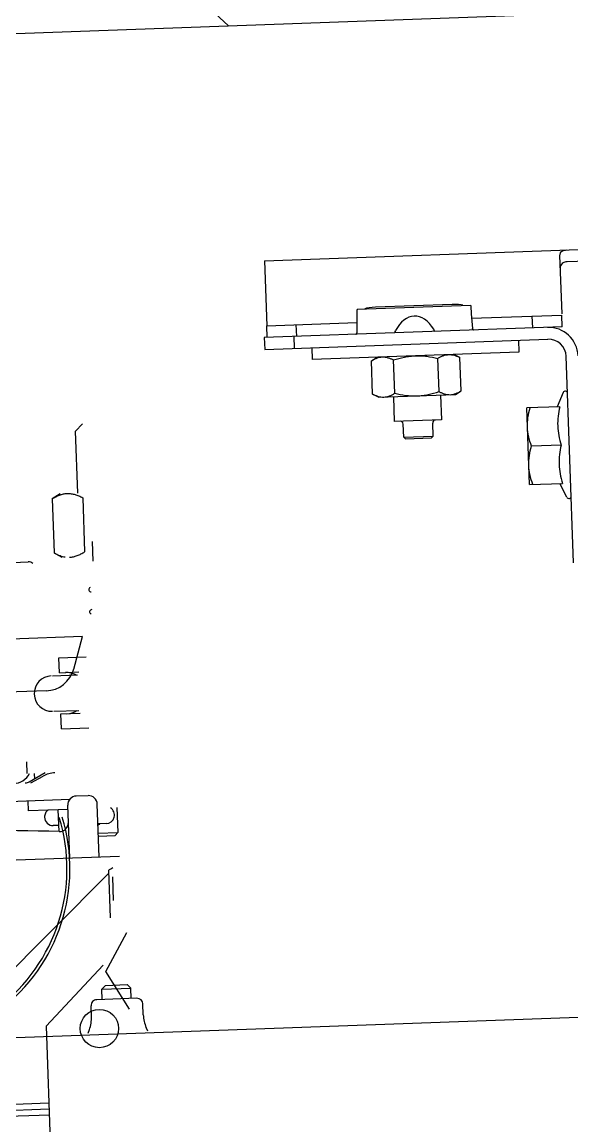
# Model space of a CAD drawing. Header units: millimetres. Extents: x 8884 to 18446, y 10737 to 16556.
# Drawn here: x 11190.3 to 11194.96, y 15456.81 to 15466.16 of the extents above; entities that cross this region are included whole.
import ezdxf

# ---------------------------------------------------------------- set-up
doc = ezdxf.new("R2010")
doc.units = ezdxf.units.MM
for name, color, linetype in [('05_CONCRETE', 2, 'Continuous'), ('05_HATCH CONCRETE', 252, 'Continuous'), ('ENSAMBLES', 7, 'Continuous'), ('ZMATERIEL', 7, 'Continuous')]:
    doc.layers.add(name, color=color, linetype=linetype)

msp = doc.modelspace()

# ---------------------------------------------------------------- linework, layer by layer
at = {"color": 252, "linetype": 'Continuous'}
for p, q in [((11190.7521, 15462.6935, 84.487), (11190.8099, 15462.7556, 84.487)), ((11190.771, 15462.1689, 84.487), (11190.7521, 15462.6935, 84.487)), ((11190.6211, 15462.1635, 84.487), (11190.553, 15462.1208, 84.487)), ((11190.553, 15462.1208, 84.487), (11190.5695, 15461.6615, 84.487)), ((11190.8126, 15462.1301, 84.487), (11190.8291, 15461.6708, 84.487)), ((11190.9005, 15461.5911, 84.487), (11190.8945, 15461.758, 84.487)), ((11190.0719, 15461.5758, 84.487), (11190.3517, 15461.5859, 84.487)), ((11190.5695, 15461.6615, 84.487), (11190.6367, 15461.6258, 84.487)), ((11190.8097, 15460.9545, 84.487), (11190.2031, 15460.9326, 84.487)), ((11190.736, 15460.6785, 84.487), (11190.8097, 15460.9545, 84.487)), ((11190.6111, 15460.7722, 84.487), (11190.8416, 15460.7805, 84.487)), ((11190.6156, 15460.6473, 84.487), (11190.6111, 15460.7722, 84.487)), ((11190.6156, 15460.6473, 84.487), (11190.7784, 15460.6531, 84.487)), ((11190.5575, 15460.6202, 84.487), (11190.7698, 15460.6278, 84.487)), ((11190.5035, 15460.4932, 84.487), (11189.6266, 15460.4616, 84.487)), ((11190.5682, 15460.3204, 84.487), (11190.7806, 15460.328, 84.487)), ((11190.6282, 15460.2975, 84.487), (11190.791, 15460.3034, 84.487)), ((11190.6327, 15460.1726, 84.487), (11190.6282, 15460.2975, 84.487)), ((11190.6327, 15460.1726, 84.487), (11190.8632, 15460.1809, 84.487)), ((11190.3422, 15459.7919, 84.487), (11190.3386, 15459.8918, 84.487)), ((11190.4958, 15459.7974, 84.487), (11190.3579, 15459.7197, 84.487)), ((11190.3724, 15459.7154, 84.487), (11190.4765, 15459.7712, 84.487)), ((11190.3725, 15459.7129, 84.487), (11190.3724, 15459.7154, 84.487)), ((11190.4011, 15459.794, 84.487), (11190.4029, 15459.7451, 84.487)), ((11190.1895, 15459.5563, 84.487), (11190.7041, 15459.5748, 84.487)), ((11190.3535, 15459.4771, 84.487), (11190.3504, 15459.5621, 84.487)), ((11190.6873, 15459.4891, 84.487), (11190.3535, 15459.4771, 84.487)), ((11190.6033, 15459.4861, 84.487), (11190.61, 15459.3015, 84.487)), ((11191.103, 15459.5041, 84.487), (11191.1105, 15459.2942, 84.487)), ((11190.6081, 15459.3537, 84.487), (11190.5628, 15459.352, 84.487)), ((11191.0122, 15459.3682, 84.487), (11190.9419, 15459.3657, 84.487)), ((11190.9446, 15459.2882, 84.487), (11191.1105, 15459.2942, 84.487)), ((11190.9455, 15459.2632, 84.487), (11191.0865, 15459.2683, 84.487)), ((11191.1105, 15459.2942, 84.487), (11191.0865, 15459.2683, 84.487)), ((11191.125, 15459.0896, 84.487), (11185.8053, 15458.8983, 84.487)), ((11191.0311, 15458.9724, 84.487), (11191.0455, 15458.5714, 84.487)), ((11189.5592, 15457.4673, 84.487), (11191.0321, 15458.9445, 84.487)), ((11189.8374, 15457.5423, 84.487), (11227.2033, 15458.8861, 84.487)), ((11191.0646, 15458.9173, 84.487), (11191.0718, 15458.7174, 84.487)), ((11191.0091, 15458.1148, 84.487), (11191.1849, 15458.4463, 84.487)), ((11191.2083, 15457.7967, 84.487), (11191.0091, 15458.1148, 84.487)), ((11191.0055, 15457.9981, 84.487), (11190.9754, 15457.9658, 84.487)), ((11190.9754, 15457.9658, 84.487), (11191.2203, 15457.9746, 84.487)), ((11190.9786, 15457.878, 84.487), (11190.9754, 15457.9658, 84.487)), ((11191.0055, 15457.9981, 84.487), (11191.188, 15458.0046, 84.487)), ((11191.188, 15458.0046, 84.487), (11191.2203, 15457.9746, 84.487)), ((11191.2234, 15457.8868, 84.487), (11191.2203, 15457.9746, 84.487)), ((11191.2706, 15457.8885, 84.487), (11190.9314, 15457.8763, 84.487)), ((11191.3257, 15457.7484, 84.487), (11191.3224, 15457.8404, 84.487)), ((11190.8865, 15457.7326, 84.487), (11190.8832, 15457.8246, 84.487)), ((11190.8593, 15457.5927, 84.487), (11190.8699, 15457.6228, 84.487)), ((11191.3629, 15457.6108, 84.487), (11191.3502, 15457.6401, 84.487)), ((11189.5272, 15456.9658, 84.487), (11190.5265, 15457.0017, 84.487)), ((11189.4808, 15456.8641, 84.487), (11190.5301, 15456.9018, 84.487)), ((11189.529, 15456.9158, 84.487), (11190.5283, 15456.9518, 84.487))]:
    msp.add_line(p, q, dxfattribs=at)
for centre, radius, start, end in [((11190.3537, 15461.5284, 84.487), 0.0575, 50.46915, 92.05965), ((11190.8842, 15461.3524, 84.487), 0.02, 117.05965, 272.05965), ((11190.891, 15461.1625, 84.487), 0.02, 92.05965, 247.05965), ((11190.4945, 15460.743, 84.487), 0.25, 272.05965, 345.05965), ((11190.6718, 15460.4742, 84.487), 0.175, 61.31987, 92.05965), ((11190.5519, 15460.4699, 84.487), 0.15, 92.05965, 272.05965), ((11190.6718, 15460.4742, 84.487), 0.175, 272.05965, 302.79943), ((11190.5945, 15459.5508, 84.487), 0.25, 94.02123, 118.17817), ((11190.2233, 15459.8627, 84.487), 0.155, 272.05967, 333.1183), ((11191.0096, 15459.4407, 84.487), 0.0725, 272.05965, 58.42601), ((11190.9106, 15459.4282, 84.487), 0.0786, 293.75377, 306.03365), ((11190.9105, 15459.4283, 84.487), 0.0787, 306.04939, 307.73354), ((11188.5971, 15462.7756, 84.487), 4.5154, 302.61757, 303.18586), ((11190.9332, 15457.8264, 84.487), 0.05, 92.05965, 182.05965), ((11191.2724, 15457.8386, 84.487), 0.05, 2.05965, 92.05965), ((11191.6255, 15457.7592, 84.487), 0.3, 182.05965, 203.39651), ((11190.5867, 15457.7219, 84.487), 0.3, 340.72279, 2.05965)]:
    msp.add_arc(centre, radius, start, end, dxfattribs=at)
for points, start_tangent, end_tangent in [([(11190.553, 15462.1208, 84.487), (11190.5843, 15462.1385, 84.487), (11190.6161, 15462.1524, 84.487), (11190.6485, 15462.1617, 84.487), (11190.6813, 15462.1656, 84.487)], (0.847496, 0.530802), (0.999354, 0.03594)), ([(11190.6813, 15462.1656, 84.487), (11190.7144, 15462.164, 84.487), (11190.7473, 15462.1572, 84.487), (11190.7801, 15462.1456, 84.487), (11190.8126, 15462.1301, 84.487)], (0.999354, 0.03594), (0.883436, -0.468552)), ([(11190.7008, 15461.626, 84.487), (11190.7336, 15461.6299, 84.487), (11190.766, 15461.6392, 84.487), (11190.7978, 15461.6531, 84.487), (11190.8291, 15461.6708, 84.487)], (0.999354, 0.03594), (0.847496, 0.530802)), ([(11190.5695, 15461.6615, 84.487), (11190.5788, 15461.6567, 84.487), (11190.6068, 15461.644, 84.487)], (0.883436, -0.468552), (0.928599, -0.371086)), ([(11190.6068, 15461.644, 84.487), (11190.6208, 15461.6388, 84.487), (11190.6631, 15461.6282, 84.487)], (0.928599, -0.371086), (0.988483, -0.151333)), ([(11190.3579, 15459.7197, 84.487), (11190.3246, 15459.7112, 84.487)], (-0.902194, -0.43133), (-0.999354, -0.03594)), ([(11190.5189, 15459.4834, 84.487), (11190.4967, 15459.4565, 84.487), (11190.4895, 15459.422, 84.487)], (-0.8057, -0.592323), (0.03594, -0.999354)), ([(11190.4895, 15459.422, 84.487), (11190.5121, 15459.3715, 84.487), (11190.5628, 15459.352, 84.487)], (0.03594, -0.999354), (0.999354, 0.03594))]:
    msp.add_spline(points, degree=3, dxfattribs=dict(at, start_tangent=start_tangent, end_tangent=end_tangent))
at = {"layer": '05_CONCRETE'}
msp.add_line((11171.9934, 15465.4061, 84.487), (11266.932, 15468.8204, 84.487), dxfattribs=at)
at = {"layer": '05_HATCH CONCRETE'}
msp.add_line((11191.7355, 15466.4173, 84.487), (11192.0472, 15466.1273, 84.487), dxfattribs=at)
at = {"layer": 'ENSAMBLES', "color": 252, "linetype": 'Continuous'}
for p, q in [((11190.7022, 15459.0744, 84.487), (11190.686, 15459.5241, 84.487)), ((11190.8582, 15459.6053, 84.487), (11190.7583, 15459.6017, 84.487)), ((11190.952, 15459.0834, 84.487), (11190.9358, 15459.5331, 84.487))]:
    msp.add_line(p, q, dxfattribs=at)
for centre, radius, start, end in [((11190.7609, 15459.5268, 84.487), 0.075, 92.05965, 182.05965), ((11190.8609, 15459.5304, 84.487), 0.075, 2.05965, 92.05965), ((11190.6163, 15459.3765, 84.487), 0.075, 268.44057, 2.05965), ((11190.0019, 15436.8098, 84.487), 22.5, 88.44057, 95.67874)]:
    msp.add_arc(centre, radius, start, end, dxfattribs=at)
at = {"layer": 'ZMATERIEL', "color": 252, "linetype": 'Continuous'}
for p, q in [((11192.352, 15464.1369, 84.487), (11224.831, 15465.305, 84.487)), ((11212.2799, 15464.7535, 84.487), (11194.9168, 15464.1291, 84.487)), ((11192.352, 15464.1369, 84.487), (11192.3718, 15463.5873, 84.487)), ((11194.8521, 15464.1807, 84.487), (11194.8698, 15463.6873, 84.487)), ((11193.1368, 15463.7277, 84.487), (11194.097, 15463.7622, 84.487)), ((11193.9409, 15463.7673, 84.487), (11193.2922, 15463.744, 84.487)), ((11193.1357, 15463.6526, 84.487), (11193.1339, 15463.5272, 84.487)), ((11194.1035, 15463.6874, 84.487), (11194.1143, 15463.5624, 84.487)), ((11194.1068, 15463.6497, 84.487), (11194.8702, 15463.6771, 84.487)), ((11194.6239, 15463.5682, 84.487), (11194.6203, 15463.6682, 84.487)), ((11194.8738, 15463.5772, 84.487), (11194.8702, 15463.6771, 84.487)), ((11194.8738, 15463.5772, 84.487), (11192.3504, 15463.4865, 84.487)), ((11192.3718, 15463.5873, 84.487), (11193.1352, 15463.6148, 84.487)), ((11192.3754, 15463.4874, 84.487), (11192.3718, 15463.5873, 84.487)), ((11192.6252, 15463.4963, 84.487), (11192.6216, 15463.5963, 84.487)), ((11193.4594, 15463.5389, 84.487), (11193.4626, 15463.5452, 84.487)), ((11193.7889, 15463.5507, 84.487), (11193.7852, 15463.5568, 84.487)), ((11192.3504, 15463.4865, 84.487), (11192.354, 15463.3865, 84.487)), ((11192.354, 15463.3865, 84.487), (11194.7524, 15463.4728, 84.487)), ((11192.6002, 15463.4955, 84.487), (11192.6038, 15463.3955, 84.487)), ((11194.5026, 15463.4638, 84.487), (11194.5062, 15463.3639, 84.487)), ((11192.7537, 15463.4009, 84.487), (11192.7573, 15463.301, 84.487)), ((11194.5062, 15463.3639, 84.487), (11192.7573, 15463.301, 84.487)), ((11193.2578, 15463.2899, 84.487), (11193.307, 15463.3207, 84.487)), ((11193.2679, 15463.0082, 84.487), (11193.2578, 15463.2899, 84.487)), ((11193.4554, 15463.0149, 84.487), (11193.4453, 15463.2967, 84.487)), ((11193.8305, 15463.0284, 84.487), (11193.8203, 15463.3102, 84.487)), ((11194.0078, 15463.3169, 84.487), (11193.9566, 15463.3441, 84.487)), ((11194.018, 15463.0351, 84.487), (11194.0078, 15463.3169, 84.487)), ((11194.9706, 15461.5794, 84.487), (11194.9077, 15463.3283, 84.487)), ((11193.3192, 15462.981, 84.487), (11193.2679, 15463.0082, 84.487)), ((11193.3192, 15462.981, 84.487), (11193.9688, 15463.0043, 84.487)), ((11193.4441, 15462.9854, 84.487), (11193.4517, 15462.7756, 84.487)), ((11193.8439, 15462.9998, 84.487), (11193.8514, 15462.79, 84.487)), ((11193.9688, 15463.0043, 84.487), (11194.018, 15463.0351, 84.487)), ((11194.8807, 15463.0206, 84.487), (11194.8297, 15462.9002, 84.487)), ((11194.8531, 15462.901, 84.487), (11194.5732, 15462.891, 84.487)), ((11194.5966, 15462.2414, 84.487), (11194.5732, 15462.891, 84.487)), ((11193.8514, 15462.79, 84.487), (11193.4517, 15462.7756, 84.487)), ((11193.5315, 15462.6434, 84.487), (11193.5275, 15462.7533, 84.487)), ((11193.7813, 15462.6524, 84.487), (11193.7773, 15462.7623, 84.487)), ((11193.5315, 15462.6434, 84.487), (11193.7813, 15462.6524, 84.487)), ((11193.547, 15462.6289, 84.487), (11193.5315, 15462.6434, 84.487)), ((11193.547, 15462.6289, 84.487), (11193.7668, 15462.6368, 84.487)), ((11193.7668, 15462.6368, 84.487), (11193.7813, 15462.6524, 84.487)), ((11194.8648, 15462.5762, 84.487), (11194.6139, 15462.5672, 84.487)), ((11194.5966, 15462.2414, 84.487), (11194.8765, 15462.2515, 84.487)), ((11194.9125, 15462.1342, 84.487), (11194.8531, 15462.2506, 84.487)), ((11190.9849, 15458.1689, 84.487), (11190.5032, 15457.6512, 84.487)), ((11190.5032, 15457.6512, 84.487), (11190.5427, 15456.5519, 84.487))]:
    msp.add_line(p, q, dxfattribs=at)
msp.add_circle((11190.9542, 15457.6324, 84.487), 0.1625, dxfattribs=at)
for centre, radius, start, end in [((11194.7578, 15463.3229, 84.487), 0.25, 2.05965, 92.05965), ((11194.7578, 15463.3229, 84.487), 0.15, 2.05965, 92.05965), ((11194.8991, 15463.0128, 84.487), 0.02, 2.05965, 157.05965), ((11193.5025, 15462.7524, 84.487), 0.025, 2.05965, 92.05965), ((11193.8023, 15462.7632, 84.487), 0.025, 92.05965, 182.05965), ((11194.9303, 15462.1433, 84.487), 0.02, 207.05965, 2.05965), ((11189.2044, 15458.9855, 84.487), 1.5, 167.18729, 16.93202), ((11189.2044, 15458.9855, 84.487), 1.475, 166.92924, 17.19007)]:
    msp.add_arc(centre, radius, start, end, dxfattribs=at)
for centre, major_axis, ratio, start_param, end_param in [((11195.1269, 15464.1906, 84.487), (-0.2748, -0.0099), 0.388513, -0.243705, 0), ((11195.1307, 15464.0834, 84.487), (-0.2748, -0.0099), 0.388513, -0.382227, 0), ((11193.2929, 15463.7263, 84.487), (-0.0999, -0.0036), 0.176327, -1.570796, -0.407291), ((11193.9415, 15463.7497, 84.487), (-0.0999, -0.0036), 0.176327, 3.548884, 4.712389), ((11193.6337, 15463.2796, 84.487), (0.014, -0.3895), 0.57735, 2.341836, 3.941349), ((11193.48, 15463.5521, 84.487), (-0.0225, -0.025), 0.267822, -0.793686, 0.253511), ((11193.7674, 15463.5624, 84.487), (-0.0243, 0.0233), 0.267822, 2.888081, 3.935279)]:
    msp.add_ellipse(centre, major_axis=major_axis, ratio=ratio, start_param=start_param, end_param=end_param, dxfattribs=at)
for points, start_tangent, end_tangent in [([(11194.8593, 15464.2067, 84.487), (11194.8677, 15464.2165, 84.487), (11194.9132, 15464.2291, 84.487)], (0.508433, 0.861101), (0.999354, 0.03594)), ([(11194.9168, 15464.1291, 84.487), (11194.9038, 15464.1279, 84.487), (11194.8743, 15464.114, 84.487)], (-0.999354, -0.03594), (-0.693624, -0.720338)), ([(11193.1368, 15463.7277, 84.487), (11193.1363, 15463.7264, 84.487), (11193.1359, 15463.7225, 84.487), (11193.1356, 15463.7162, 84.487), (11193.1354, 15463.7075, 84.487), (11193.1353, 15463.6966, 84.487), (11193.1353, 15463.6836, 84.487), (11193.1357, 15463.6526, 84.487)], (-0.999299, -0.037443), (0.019111, -0.999817)), ([(11194.097, 15463.7622, 84.487), (11194.0976, 15463.761, 84.487), (11194.0983, 15463.7572, 84.487), (11194.0991, 15463.7509, 84.487), (11194.0999, 15463.7422, 84.487), (11194.1008, 15463.7313, 84.487), (11194.1017, 15463.7184, 84.487), (11194.1035, 15463.6874, 84.487)], (0.999407, 0.034437), (0.052759, -0.998607)), ([(11194.1243, 15463.5503, 84.487), (11194.1214, 15463.551, 84.487), (11194.1143, 15463.5624, 84.487)], (-0.999354, -0.03594), (-0.279557, 0.960129)), ([(11193.1249, 15463.5143, 84.487), (11193.1277, 15463.5153, 84.487), (11193.1339, 15463.5272, 84.487)], (0.999354, 0.03594), (0.209865, 0.97773)), ([(11193.2578, 15463.2899, 84.487), (11193.2804, 15463.3027, 84.487), (11193.3034, 15463.3128, 84.487), (11193.3268, 15463.3194, 84.487), (11193.3505, 15463.3223, 84.487)], (0.847496, 0.530802), (0.999354, 0.03594)), ([(11193.3505, 15463.3223, 84.487), (11193.3743, 15463.3212, 84.487), (11193.3982, 15463.3162, 84.487), (11193.4218, 15463.3078, 84.487), (11193.4453, 15463.2967, 84.487)], (0.999354, 0.03594), (0.883436, -0.468552)), ([(11193.4453, 15463.2967, 84.487), (11193.5373, 15463.3212, 84.487), (11193.5843, 15463.3287, 84.487), (11193.6318, 15463.3324, 84.487)], (0.95018, 0.311701), (0.999354, 0.03594)), ([(11193.6318, 15463.3324, 84.487), (11193.6794, 15463.3321, 84.487), (11193.7268, 15463.328, 84.487), (11193.8203, 15463.3102, 84.487)], (0.999354, 0.03594), (0.970116, -0.242641)), ([(11193.8203, 15463.3102, 84.487), (11193.8429, 15463.323, 84.487), (11193.8659, 15463.333, 84.487), (11193.8893, 15463.3397, 84.487), (11193.913, 15463.3425, 84.487)], (0.847496, 0.530802), (0.999354, 0.03594)), ([(11193.913, 15463.3425, 84.487), (11193.9369, 15463.3414, 84.487), (11193.9607, 15463.3364, 84.487), (11193.9844, 15463.3281, 84.487), (11194.0078, 15463.3169, 84.487)], (0.999354, 0.03594), (0.883436, -0.468552)), ([(11193.2679, 15463.0082, 84.487), (11193.2914, 15462.997, 84.487), (11193.315, 15462.9886, 84.487), (11193.3389, 15462.9837, 84.487), (11193.3627, 15462.9825, 84.487)], (0.883436, -0.468552), (0.999354, 0.03594)), ([(11193.3627, 15462.9825, 84.487), (11193.3864, 15462.9854, 84.487), (11193.4098, 15462.992, 84.487), (11193.4328, 15463.0021, 84.487), (11193.4554, 15463.0149, 84.487)], (0.999354, 0.03594), (0.847496, 0.530802)), ([(11193.4554, 15463.0149, 84.487), (11193.5489, 15462.997, 84.487), (11193.5964, 15462.9929, 84.487), (11193.644, 15462.9926, 84.487)], (0.970116, -0.242641), (0.999354, 0.03594)), ([(11193.644, 15462.9926, 84.487), (11193.6915, 15462.9963, 84.487), (11193.7385, 15463.0039, 84.487), (11193.8305, 15463.0284, 84.487)], (0.999354, 0.03594), (0.95018, 0.311701)), ([(11193.8305, 15463.0284, 84.487), (11193.8539, 15463.0172, 84.487), (11193.8776, 15463.0089, 84.487), (11193.9014, 15463.0039, 84.487), (11193.9253, 15463.0028, 84.487)], (0.883436, -0.468552), (0.999354, 0.03594)), ([(11193.9253, 15463.0028, 84.487), (11193.949, 15463.0056, 84.487), (11193.9724, 15463.0123, 84.487), (11193.9954, 15463.0223, 84.487), (11194.018, 15463.0351, 84.487)], (0.999354, 0.03594), (0.847496, 0.530802)), ([(11194.5791, 15462.7286, 84.487), (11194.5839, 15462.8109, 84.487), (11194.6022, 15462.892, 84.487)], (-0.03594, 0.999354), (0.281928, 0.959436)), ([(11194.8531, 15462.901, 84.487), (11194.8389, 15462.8198, 84.487), (11194.8355, 15462.7378, 84.487), (11194.8448, 15462.6562, 84.487), (11194.8648, 15462.5762, 84.487)], (-0.225094, -0.974337), (0.294503, -0.955651)), ([(11194.6139, 15462.5672, 84.487), (11194.5898, 15462.6468, 84.487), (11194.5791, 15462.7286, 84.487)], (-0.350119, 0.936705), (-0.03594, 0.999354)), ([(11194.5908, 15462.4038, 84.487), (11194.5956, 15462.4861, 84.487), (11194.6139, 15462.5672, 84.487)], (-0.03594, 0.999354), (0.281928, 0.959436)), ([(11194.8648, 15462.5762, 84.487), (11194.8506, 15462.495, 84.487), (11194.8472, 15462.413, 84.487), (11194.8564, 15462.3315, 84.487), (11194.8765, 15462.2515, 84.487)], (-0.225094, -0.974337), (0.294503, -0.955651)), ([(11194.6256, 15462.2424, 84.487), (11194.6015, 15462.322, 84.487), (11194.5908, 15462.4038, 84.487)], (-0.350119, 0.936705), (-0.03594, 0.999354))]:
    msp.add_spline(points, degree=3, dxfattribs=dict(at, start_tangent=start_tangent, end_tangent=end_tangent))

doc.saveas('drawing.dxf')
